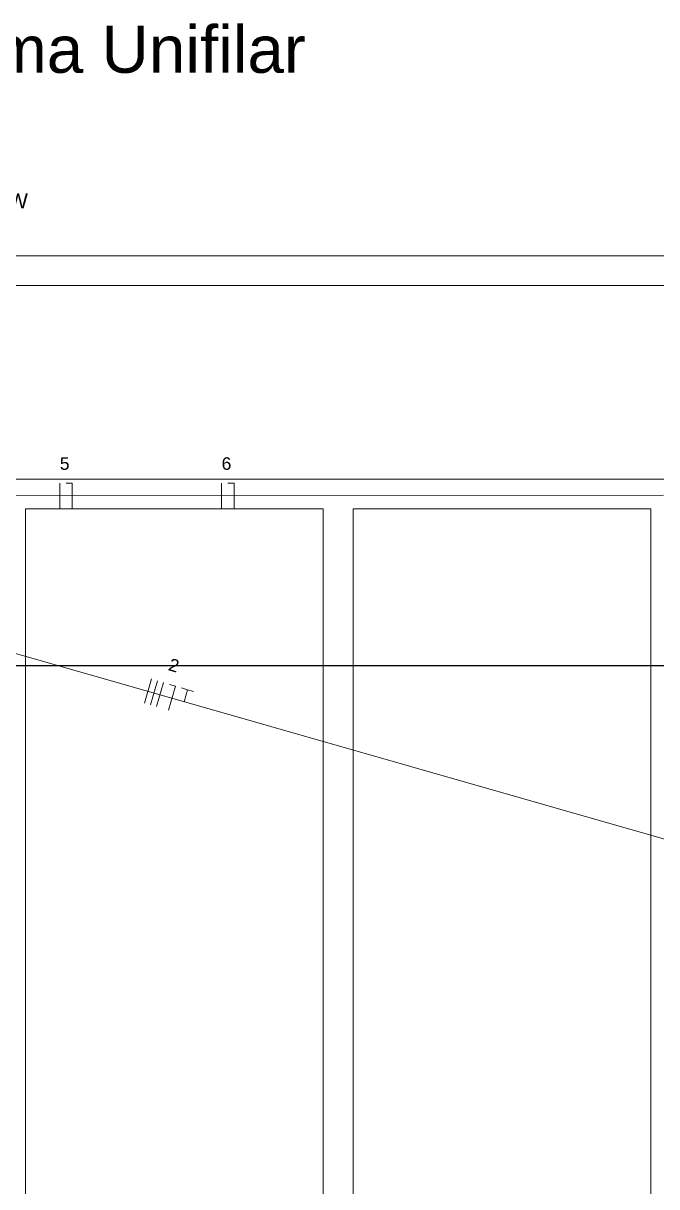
# Model space of a CAD drawing. Header units: millimetres. Extents: x 100 to 1590, y 100 to 694.
# Drawn here: x 1185.5 to 1223.4, y 578.8 to 648.3 of the extents above; entities that cross this region are included whole.
import ezdxf
from ezdxf import colors
from ezdxf.entities.mleader import LeaderData, LeaderLine
from ezdxf.math import Vec2, Vec3

# ---------------------------------------------------------------- set-up
doc = ezdxf.new("R2010")
doc.units = ezdxf.units.MM
doc.layers.add('COTAS', color=5, linetype='Continuous', lineweight=5)
doc.layers.add('PAREDE', color=7, linetype='Continuous', lineweight=9)
doc.styles.get("Standard").update_dxf_attribs({"font": 'Arial.ttf'})

msp = doc.modelspace()

# ---------------------------------------------------------------- linework, layer by layer
at = {"color": 2, "lineweight": 20}
for p, q in [((1148.612, 621.093), (1236.476, 595.968)), ((1187.692, 619.362), (1187.692, 620.862)), ((1188.067, 620.862), (1188.442, 620.862)), ((1188.442, 620.862), (1188.442, 619.362)), ((1197.376, 619.362), (1197.376, 620.862)), ((1197.751, 620.862), (1198.126, 620.862)), ((1198.126, 620.862), (1198.126, 619.362)), ((1223.814, 620.138), (1155.554, 620.089))]:
    msp.add_line(p, q, dxfattribs=at)
at = {"color": 1}
msp.add_line((1075.755, 609.96), (1286.681, 609.96), dxfattribs=at)
at = {"color": 2, "lineweight": 15}
for p, q in [((1193.189, 609.146), (1192.758, 607.709)), ((1193.548, 609.038), (1193.117, 607.602)), ((1193.476, 607.494), (1193.907, 608.931)), ((1194.626, 608.715), (1194.195, 607.279)), ((1194.266, 608.823), (1194.626, 608.715)), ((1194.985, 608.608), (1195.344, 608.5)), ((1195.129, 607.782), (1195.344, 608.5)), ((1195.344, 608.5), (1195.703, 608.393))]:
    msp.add_line(p, q, dxfattribs=at)
at = {"layer": 'PAREDE'}
for p, q in [((1094.802, 634.452), (1272.927, 634.452)), ((1096.583, 632.671), (1271.146, 632.671)), ((1259.567, 621.093), (1159.817, 621.093)), ((1203.458, 619.312), (1185.646, 619.312)), ((1185.646, 619.312), (1185.646, 583.687)), ((1203.458, 583.687), (1203.458, 619.312)), ((1223.052, 619.312), (1205.239, 619.312)), ((1205.239, 619.312), (1205.239, 583.687)), ((1223.052, 583.687), (1223.052, 619.312)), ((1185.646, 583.687), (1185.646, 552.515)), ((1203.458, 570.327), (1203.458, 583.687)), ((1205.239, 583.687), (1205.239, 570.327)), ((1223.052, 552.515), (1223.052, 583.687))]:
    msp.add_line(p, q, dxfattribs=at)

# ---------------------------------------------------------------- texts
at = {"layer": 'COTAS', "insert": (1146.516, 648.199), "char_height": 2.8125, "attachment_point": 1}
msp.add_mtext_dynamic_manual_height_columns('Planta Baixa - Diagrama Unifilar', width=4099.92409, gutter_width=0.75, heights=[0], dxfattribs=at)
at = {"layer": 'COTAS', "color": 2, "lineweight": 20, "char_height": 0.75, "attachment_point": 1}
for s, insert in [('5', (1187.692, 622.4)), ('6', (1197.376, 622.4))]:
    msp.add_mtext_dynamic_manual_height_columns(s, width=1385.51337, gutter_width=0.75, heights=[0], dxfattribs=dict(at, insert=insert))
at = {"layer": 'COTAS', "color": 2, "lineweight": 15, "insert": (1194.349, 610.404), "char_height": 0.75, "attachment_point": 1, "rotation": 343.31759}
msp.add_mtext_dynamic_manual_height_columns('2', width=1385.51337, gutter_width=0.75, heights=[0], dxfattribs=at)

# ---------------------------------------------------------------- leaders
at = {"layer": 'COTAS'}
ml = msp.add_multileader_mtext('Standard', dxfattribs=at)
ml.set_content('Poste de 1 pétala com iluminação de vapor de sódio de 500W\\PAltura 3m', color=256)
ml.set_leader_properties()
ml.build(insert=Vec2(0, 0))
ml.multileader.update_dxf_attribs({"arrow_head_size": 0.891})
ctx = ml.context
ctx.base_point, ctx.char_height, ctx.arrow_head_size, ctx.landing_gap_size, ctx.plane_origin = Vec3(1151.533, 637.72), 0.89064, 0.891, 0.0178, Vec3(1153.744, 647.761)
notes = []
notes.append((ctx, [(0, (1, 1, 0), (1149.984, 637.72), (1, 0), 1.549, [(0, [(1147.267, 634.452)], 0, [])])]))
ctx.mtext.insert, ctx.mtext.flow_direction = Vec3(1151.551, 638.173), 5
for ctx, leaders in notes:
    for number, flags, end, landing, length, lines in leaders:
        leader = LeaderData()
        leader.index, (leader.has_last_leader_line, leader.has_dogleg_vector, leader.attachment_direction) = number, flags
        leader.last_leader_point, leader.dogleg_vector, leader.dogleg_length = Vec3(end), Vec3(landing), length
        for number, points, colour, breaks in lines:
            line = LeaderLine()
            line.index, line.vertices, line.color, line.breaks = number, Vec3.list(points), colors.encode_raw_color(colour), breaks
            leader.lines.append(line)
        ctx.leaders.append(leader)

doc.saveas('drawing.dxf')
